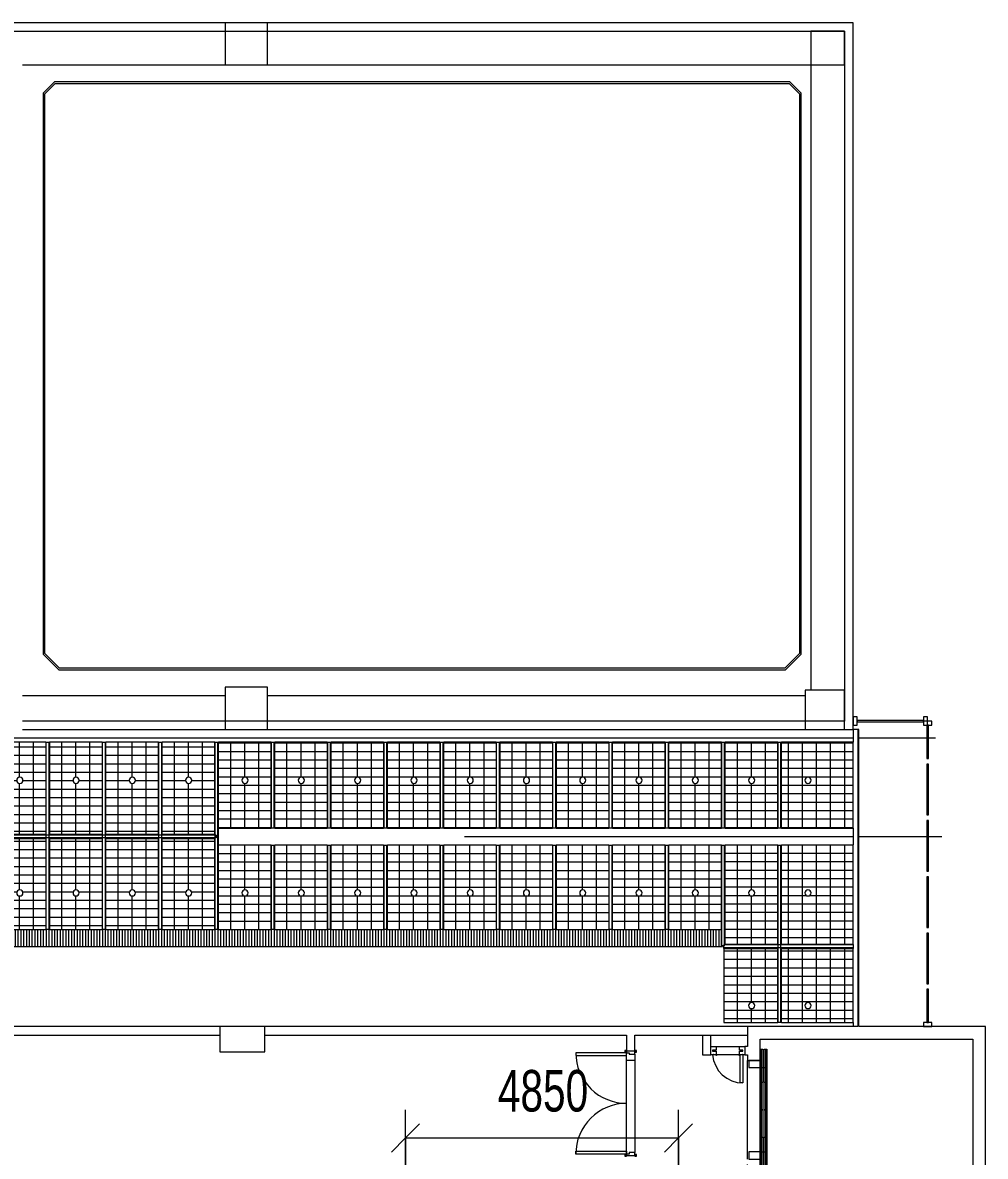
# Model space of a CAD drawing. Header units: millimetres. Extents: x 35540 to 832230, y -10956 to 416550.
# Drawn here: x 220385 to 237485, y 32030 to 52157 of the extents above; entities that cross this region are included whole.
import ezdxf

# ---------------------------------------------------------------- set-up
doc = ezdxf.new("R2010")
doc.units = ezdxf.units.MM
for name, color, linetype, lineweight in [('A-ANNO-DIMS', 211, 'Continuous', 5), ('A-ANNO-DIMS-500', 211, 'Continuous', 5), ('A-CLNG', 13, 'Continuous', 5), ('A-CLNG-PATT', 13, 'Continuous', 5), ('A-DOOR', 31, 'Continuous', 5), ('A-DOOR-FRAM', 31, 'Continuous', 15), ('A-FLOR', 192, 'Continuous', 5), ('A-GLAZ-CURT', 52, 'Continuous', 5), ('A-GLAZ-CWMG', 51, 'Continuous', 5), ('A-WALL', 113, 'Continuous', 5), ('S-BEAM', 12, 'Continuous', 5), ('S-COLS', 52, 'Continuous', 5)]:
    doc.layers.add(name, color=color, linetype=linetype, lineweight=lineweight)
doc.styles.add('Arial', font='arial.ttf', dxfattribs={"width": 0.7, "height": 737.649701})
doc.dimstyles.new('Linear_-_1_5mm_Arial', dxfattribs={"dimscale": 304.8, "dimtxt": 750, "dimasz": 1.64042, "dimexe": 1.64042, "dimexo": 0.0625, "dimgap": 0.82021, "dimtad": 1, "dimdec": 0, "dimzin": 0, "dimdsep": 46, "dimtxsty": 'Arial', "dimblk1": 'OBLIQUE', "dimblk2": 'OBLIQUE', "dimsah": 1, "dimcen": 0.09, "dimadec": 0, "dimazin": 0, "dimtfac": 1, "dimtdec": 4, "dimtix": 1, "dimtmove": 0, "dimatfit": 3, "dimfxl": 1.64042, "dimfxlon": 1, "dimtvp": 1, "dimtolj": 1, "dimtzin": 0, "dimarcsym": 2})

# ---------------------------------------------------------------- blocks, each defined once
blk = doc.blocks.new('DLN-Lift Door - Lift Door - 1750 x 2800 _SO_ WH_-15175525-2_F U_F_A_')
at = {"layer": 'A-DOOR'}
for p, q in [((-1075, 114.5), (-975, 114.5)), ((-1075, 114.5), (-1075, 112.5)), ((-975, 112.5), (-975, 114.5)), ((-1075, -162.5), (-1075, -112.5)), ((-1075, -112.5), (0, -112.5)), ((-1075, -137.5), (1075, -137.5)), ((0, -162.5), (-1075, -162.5)), ((-1075, -232.5), (-1075, -182.5)), ((-1075, -182.5), (-487.5, -182.5)), ((-750, -112.5), (-750, -152.5)), ((-750, -152.5), (-740, -152.5)), ((-750, -182.5), (-750, -222.5)), ((-740, -152.5), (-740, -162.5)), ((-497.5, -152.5), (-497.5, -162.5)), ((-497.5, -152.5), (-487.5, -152.5)), ((-487.5, -112.5), (-487.5, -152.5)), ((-487.5, -182.5), (-487.5, -222.5)), ((0, -162.5), (0, -112.5)), ((0, -112.5), (1075, -112.5)), ((0, -112.5), (0, -162.5)), ((1075, -162.5), (0, -162.5)), ((0, -232.5), (0, -182.5)), ((0, -182.5), (0, -232.5)), ((487.5, -112.5), (487.5, -152.5)), ((497.5, -152.5), (487.5, -152.5)), ((487.5, -182.5), (487.5, -222.5)), ((487.5, -182.5), (1075, -182.5)), ((497.5, -152.5), (497.5, -162.5)), ((740, -152.5), (740, -162.5)), ((750, -152.5), (740, -152.5)), ((750, -112.5), (750, -152.5)), ((750, -182.5), (750, -222.5)), ((1075, -112.5), (1075, -162.5)), ((1075, -182.5), (1075, -232.5)), ((1075, -207.5), (-1075, -207.5)), ((0, -232.5), (-1075, -232.5)), ((-750, -222.5), (-740, -222.5)), ((-740, -222.5), (-740, -232.5)), ((-497.5, -222.5), (-497.5, -232.5)), ((-497.5, -222.5), (-487.5, -222.5)), ((-487.5, -202.5), (487.5, -202.5)), ((1075, -232.5), (0, -232.5)), ((497.5, -222.5), (487.5, -222.5)), ((497.5, -222.5), (497.5, -232.5)), ((740, -222.5), (740, -232.5)), ((750, -222.5), (740, -222.5))]:
    blk.add_line(p, q, dxfattribs=at)
at = {"layer": 'A-DOOR', "lineweight": 15}
for p, q in [((-750, 87.5), (-875, 87.5)), ((-875, 87.5), (-875, -112.5)), ((-750, -112.5), (-750, 87.5)), ((875, 87.5), (750, 87.5)), ((750, 87.5), (750, -112.5)), ((875, -112.5), (875, 87.5)), ((-875, -112.5), (-750, -112.5)), ((750, -112.5), (875, -112.5))]:
    blk.add_line(p, q, dxfattribs=at)
blk = doc.blocks.new('DLN-Double Door__X08_ - _M34_ 1800 x 2000 _WH_-14591847-2_F U_F_A_')
at = {"layer": 'A-DOOR'}
for p, q in [((-850, -75), (-900, -75)), ((-900, -75), (-900, -975)), ((-850, -975), (-850, -75)), ((850, -75), (900, -75)), ((850, -975), (850, -75)), ((900, -75), (900, -975)), ((-900, -975), (-850, -975)), ((900, -975), (850, -975))]:
    blk.add_line(p, q, dxfattribs=at)
for centre, start, end in [((-900, -75), 270, 0.5), ((900, -75), 179.5, 270)]:
    blk.add_arc(centre, 900, start, end, dxfattribs=at)
at = {"layer": 'A-DOOR-FRAM'}
for p, q in [((-910, 105), (-940, 105)), ((-940, 105), (-940, 75)), ((-940, 75), (-910, 75)), ((-875, 75), (-925, 75)), ((-925, 75), (-925, -75)), ((-910, 75), (-910, 105)), ((-875, -25), (-875, 75)), ((875, 75), (875, -25)), ((925, 75), (875, 75)), ((940, 105), (910, 105)), ((910, 105), (910, 75)), ((910, 75), (940, 75)), ((925, -75), (925, 75)), ((940, 75), (940, 105)), ((-910, -75), (-940, -75)), ((-940, -75), (-940, -105)), ((-940, -105), (-910, -105)), ((-925, -75), (-900, -75)), ((-910, -105), (-910, -75)), ((-900, -75), (-900, -25)), ((-900, -25), (-875, -25)), ((875, -25), (900, -25)), ((900, -25), (900, -75)), ((900, -75), (925, -75)), ((940, -75), (910, -75)), ((910, -75), (910, -105)), ((910, -105), (940, -105)), ((940, -105), (940, -75))]:
    blk.add_line(p, q, dxfattribs=at)
blk = doc.blocks.new('System Panel - _DLN__12_12mm laminated clear glass-12670550-2_F U_F_A_')
at = {"layer": 'A-GLAZ-CURT'}
for p, q in [((294, 13), (-294, 13)), ((-294, 13), (-294, -13)), ((294, -13), (294, 13)), ((-294, -13), (294, -13))]:
    blk.add_line(p, q, dxfattribs=at)
blk = doc.blocks.new('System Panel - _DLN__12_12mm laminated clear glass-10030460-2_F U_F_A_')
at = {"layer": 'A-GLAZ-CURT'}
for p, q in [((450, 12.5), (-450, 12.5)), ((-450, 12.5), (-450, -12.5)), ((450, -12.5), (450, 12.5)), ((-450, -12.5), (450, -12.5))]:
    blk.add_line(p, q, dxfattribs=at)
blk = doc.blocks.new('Rectangular Mullion - DLN_75 x 150mm _WD_-STUR_ OPENING-6630254-2_F U_F_A_')
at = {"layer": 'A-GLAZ-CWMG'}
for p, q in [((-75, 75), (0, 75)), ((-75, -75), (-75, 75)), ((0, 75), (0, -75)), ((0, -75), (-75, -75))]:
    blk.add_line(p, q, dxfattribs=at)
blk = doc.blocks.new('Rectangular Mullion - DLN_75 x 150mm _WD_-STUR_ OPENING-6630188-2_F U_F_A_')
at = {"layer": 'A-GLAZ-CWMG'}
for p, q in [((0, 75), (-75, 75)), ((-75, 75), (-75, -75)), ((0, -75), (0, 75)), ((-75, -75), (0, -75))]:
    blk.add_line(p, q, dxfattribs=at)
blk = doc.blocks.new('System Panel - _DLN__12_12mm laminated clear glass-6804566-2_F U_F_A_')
at = {"layer": 'A-GLAZ-CURT'}
for p, q in [((587.5, 12.5), (-587.5, 12.5)), ((-587.5, 12.5), (-587.5, -12.5)), ((587.5, -12.5), (587.5, 12.5)), ((-587.5, -12.5), (587.5, -12.5))]:
    blk.add_line(p, q, dxfattribs=at)
blk = doc.blocks.new('Rectangular Mullion - DLN_75 x 150mm _WD_-STUR_ OPENING-13311434-2_F U_F_A_')
at = {"layer": 'A-GLAZ-CWMG'}
for p, q in [((-75, 75), (0, 75)), ((-75, -75), (-75, 75)), ((0, 75), (0, -75)), ((0, -75), (-75, -75))]:
    blk.add_line(p, q, dxfattribs=at)
blk = doc.blocks.new('Rectangular Mullion - DLN_75 x 150mm _WD_-STUR_ OPENING-6631008-2_F U_F_A_')
at = {"layer": 'A-GLAZ-CWMG'}
for p, q in [((0, 75), (-75, 75)), ((-75, 75), (-75, -75)), ((0, -75), (0, 75)), ((-75, -75), (0, -75))]:
    blk.add_line(p, q, dxfattribs=at)
blk = doc.blocks.new('DLN-Access Panel__AP05__ - _AP05_ 800 x 2000 _WH_-15160372-2_F U_F_A_')
at = {"layer": 'A-DOOR'}
for p, q in [((-270, 575), (-220, 575)), ((-270, 75), (-270, 575)), ((-220, 575), (-220, 75)), ((-300, 75), (-260, 75)), ((-300, -75), (-300, 75)), ((-270, 10), (-270, -10)), ((-206, 10), (-270, 10)), ((-260, 75), (-260, 70)), ((-260, 70), (-254, 70)), ((-254, 75), (-212, 75)), ((-254, 70), (-254, 75)), ((-212, 75), (-212, 70)), ((-212, 70), (-206, 70)), ((-206, 70), (-206, 10)), ((206, 70), (212, 70)), ((206, 10), (206, 70)), ((270, 10), (206, 10)), ((212, 75), (254, 75)), ((212, 70), (212, 75)), ((254, 75), (254, 70)), ((254, 70), (260, 70)), ((260, 75), (300, 75)), ((260, 70), (260, 75)), ((270, -10), (270, 10)), ((300, 75), (300, -75)), ((-206, -75), (-300, -75)), ((-270, -10), (-206, -10)), ((-206, -10), (-206, -75)), ((206, -10), (270, -10)), ((206, -75), (206, -10)), ((300, -75), (206, -75))]:
    blk.add_line(p, q, dxfattribs=at)
at = {"layer": 'A-DOOR', "lineweight": 15}
for p, q in [((-206, 85), (-200, 85)), ((-206, 70), (-206, 85)), ((-200, 70), (-206, 70)), ((-200, 85), (-200, 70)), ((200, 85), (206, 85)), ((200, 70), (200, 85)), ((206, 70), (200, 70)), ((206, 85), (206, 70))]:
    blk.add_line(p, q, dxfattribs=at)
at = {"layer": 'A-DOOR'}
blk.add_arc((-270, 35), 540, 4.3614, 90, dxfattribs=at)
blk = doc.blocks.new('System Panel - C4 Expanded Metal Mesh-14356304-2_F U_F_A_')
at = {"layer": 'A-GLAZ-CURT'}
h = blk.add_hatch(dxfattribs=at)
h.set_pattern_fill('FP_64', color=256, style=0, pattern_type=2)
h.set_pattern_definition([(0, (233329.85, 35077.49), (0, 150), []), (90, (233329.85, 35077.49), (-250, 2e-14), [])])
h.paths.add_polyline_path([(84144, 34407), (85099, 34407), (85099, 35723), (84144, 35723), (84144, 34705)], flags=0)
h.paths.add_polyline_path([(84639, 34652), (84612, 34660), (84592, 34680), (84584, 34707), (84592, 34735), (84612, 34755), (84639, 34762), (84667, 34755), (84687, 34735), (84694, 34705), (84687, 34680), (84667, 34660), (84654, 34654)], flags=0)
for p, q in [((84144, 35724), (84144, 34407)), ((84144, 34407), (85101, 34407))]:
    blk.add_line(p, q, dxfattribs=at)
for start, end in [(360, 180), (180, 360)]:
    blk.add_arc((84639, 34707), 55, start, end, dxfattribs=at)
blk = doc.blocks.new('System Panel - C4 Expanded Metal Mesh-14356305-2_F U_F_A_')
at = {"layer": 'A-GLAZ-CURT'}
h = blk.add_hatch(dxfattribs=at)
h.set_pattern_fill('FP_65', color=256, style=0, pattern_type=2)
h.set_pattern_definition([(0, (234487.49, 35077.49), (0, 150), []), (90, (234487.49, 35077.49), (-250, 2e-14), [])])
h.paths.add_polyline_path([(85592, 34407), (86439, 34407), (86439, 35723), (85169, 35723), (85169, 34407)], flags=0)
h.paths.add_polyline_path([(85639, 34652), (85612, 34660), (85592, 34680), (85584, 34707), (85592, 34735), (85612, 34755), (85639, 34762), (85667, 34755), (85687, 34735), (85694, 34705), (85687, 34680), (85667, 34660), (85654, 34654)], flags=0)
for p, q in [((86439, 34407), (86439, 35724)), ((85168, 34407), (86439, 34407))]:
    blk.add_line(p, q, dxfattribs=at)
for start, end in [(360, 180), (180, 0)]:
    blk.add_arc((85639, 34707), 55, start, end, dxfattribs=at)
blk = doc.blocks.new('System Panel - C4 Expanded Metal Mesh-14905066-2_F U_F_A_')
at = {"layer": 'A-GLAZ-CURT'}
h = blk.add_hatch(dxfattribs=at)
h.set_pattern_fill('FP_69', color=256, style=0, pattern_type=2)
h.set_pattern_definition([(0, (217329.85, 38549.99), (0, 150), []), (90, (217329.85, 38549.99), (-250, 2e-14), [])])
h.paths.add_polyline_path([(68169, 37742), (69099, 37742), (69099, 39382), (68169, 39382), (68169, 37765)], flags=0)
h.paths.add_polyline_path([(68639, 38652), (68612, 38660), (68592, 38680), (68584, 38707), (68592, 38735), (68612, 38755), (68639, 38762), (68667, 38755), (68687, 38735), (68694, 38707), (68687, 38680), (68667, 38660), (68654, 38654)], flags=0)
blk.add_line((69101, 39382), (68168, 39382), dxfattribs=at)
for start, end in [(360, 180), (180, 360)]:
    blk.add_arc((68639, 38707), 55, start, end, dxfattribs=at)
blk = doc.blocks.new('System Panel - C4 Expanded Metal Mesh-14905069-2_F U_F_A_')
at = {"layer": 'A-GLAZ-CURT'}
h = blk.add_hatch(dxfattribs=at)
h.set_pattern_fill('FP_70', color=256, style=0, pattern_type=2)
h.set_pattern_definition([(0, (224329.85, 38619.99), (0, 150), []), (90, (224329.85, 38619.99), (-250, 2e-14), [])])
h.paths.add_polyline_path([(75169, 37857), (76099, 37857), (76099, 39382), (75169, 39382), (75169, 37898)], flags=0)
h.paths.add_polyline_path([(75639, 38652), (75612, 38660), (75592, 38680), (75584, 38707), (75592, 38735), (75612, 38755), (75639, 38762), (75667, 38755), (75687, 38735), (75694, 38707), (75687, 38680), (75667, 38660), (75654, 38654)], flags=0)
for p, q in [((76101, 39382), (75168, 39382)), ((75168, 37857), (76101, 37857))]:
    blk.add_line(p, q, dxfattribs=at)
for start, end in [(360, 180), (180, 360)]:
    blk.add_arc((75639, 38707), 55, start, end, dxfattribs=at)
blk = doc.blocks.new('System Panel - C4 Expanded Metal Mesh-14905070-2_F U_F_A_')
at = {"layer": 'A-GLAZ-CURT'}
h = blk.add_hatch(dxfattribs=at)
h.set_pattern_fill('FP_71', color=256, style=0, pattern_type=2)
h.set_pattern_definition([(0, (234487.49, 38619.99), (0, 150), []), (90, (234487.49, 38619.99), (-250, 2e-14), [])])
h.paths.add_polyline_path([(86439, 37857), (86439, 39382), (85169, 39382), (85169, 37857), (85776, 37857)], flags=0)
h.paths.add_polyline_path([(85639, 38652), (85612, 38660), (85592, 38680), (85584, 38707), (85592, 38735), (85612, 38755), (85639, 38762), (85667, 38755), (85687, 38735), (85694, 38707), (85687, 38680), (85667, 38660), (85654, 38654)], flags=0)
for p, q in [((86439, 39382), (85168, 39382)), ((86439, 37857), (86439, 39382)), ((85168, 37857), (86439, 37857))]:
    blk.add_line(p, q, dxfattribs=at)
for start, end in [(0, 180), (180, 360)]:
    blk.add_arc((85639, 38707), 55, start, end, dxfattribs=at)
blk = doc.blocks.new('System Panel - C4 Expanded Metal Mesh-16966596-2_F U_F_A_')
at = {"layer": 'A-GLAZ-CURT'}
h = blk.add_hatch(dxfattribs=at)
h.set_pattern_fill('FP_72', color=256, style=0, pattern_type=2)
h.set_pattern_definition([(0, (233329.85, 36662.49), (0, 150), []), (90, (233329.85, 36662.49), (-250, 2e-14), [])])
h.paths.add_polyline_path([(84169, 35792), (85099, 35792), (85099, 37557), (84169, 37557), (84169, 35884)], flags=0)
h.paths.add_polyline_path([(84639, 36652), (84612, 36660), (84592, 36680), (84584, 36707), (84592, 36735), (84612, 36755), (84639, 36762), (84667, 36755), (84687, 36735), (84694, 36707), (84687, 36680), (84667, 36660), (84654, 36654)], flags=0)
blk.add_line((85101, 37557), (84168, 37557), dxfattribs=at)
for start, end in [(0, 180), (180, 0)]:
    blk.add_arc((84639, 36707), 55, start, end, dxfattribs=at)
blk = doc.blocks.new('System Panel - C4 Expanded Metal Mesh-16966597-2_F U_F_A_')
at = {"layer": 'A-GLAZ-CURT'}
h = blk.add_hatch(dxfattribs=at)
h.set_pattern_fill('FP_73', color=256, style=0, pattern_type=2)
h.set_pattern_definition([(0, (234487.49, 36662.49), (0, 150), []), (90, (234487.49, 36662.49), (-250, 2e-14), [])])
h.paths.add_polyline_path([(85471, 35792), (86439, 35792), (86439, 37557), (85169, 37557), (85169, 35792), (85255, 35792)], flags=0)
h.paths.add_polyline_path([(85639, 36652), (85612, 36660), (85592, 36680), (85584, 36707), (85592, 36735), (85612, 36755), (85639, 36762), (85667, 36755), (85687, 36735), (85694, 36707), (85687, 36680), (85667, 36660), (85654, 36654)], flags=0)
for p, q in [((86439, 37557), (85168, 37557)), ((86439, 36057), (86439, 37557)), ((86439, 35791), (86439, 36057))]:
    blk.add_line(p, q, dxfattribs=at)
for start, end in [(0, 180), (180, 360)]:
    blk.add_arc((85639, 36707), 55, start, end, dxfattribs=at)
blk = doc.blocks.new('Ceilings 7 - Ceilings 7-14168870-2_F U_F_A_')
at = {"layer": 'A-CLNG'}
for p, q in [((65099, 39382), (65099, 37732)), ((65099, 39382), (65101, 39382)), ((65101, 39382), (65109, 39382)), ((65109, 39382), (65159, 39382)), ((65109, 36057), (65109, 39382)), ((65159, 39382), (65168, 39382)), ((65159, 36057), (65159, 39382)), ((65168, 39382), (65169, 39382)), ((65169, 37732), (65169, 39382)), ((66099, 39382), (66099, 37732)), ((66099, 39382), (66101, 39382)), ((66101, 39382), (66109, 39382)), ((66109, 39382), (66159, 39382)), ((66109, 36057), (66109, 39382)), ((66159, 39382), (66168, 39382)), ((66159, 36057), (66159, 39382)), ((66168, 39382), (66169, 39382)), ((66169, 37732), (66169, 39382)), ((67099, 39382), (67099, 37732)), ((67099, 39382), (67101, 39382)), ((67101, 39382), (67109, 39382)), ((67109, 39382), (67159, 39382)), ((67109, 36057), (67109, 39382)), ((67159, 39382), (67168, 39382)), ((67159, 36057), (67159, 39382)), ((67168, 39382), (67169, 39382)), ((67169, 37732), (67169, 39382)), ((68099, 39382), (68099, 37732)), ((68099, 39382), (68101, 39382)), ((68101, 39382), (68109, 39382)), ((68109, 39382), (68159, 39382)), ((68109, 36057), (68109, 39382)), ((68159, 39382), (68168, 39382)), ((68159, 36057), (68159, 39382)), ((68168, 39382), (68169, 39382)), ((68169, 37732), (68169, 39382)), ((69099, 39382), (69099, 37732)), ((69099, 39382), (69101, 39382)), ((69101, 39382), (69109, 39382)), ((69109, 39382), (69159, 39382)), ((69109, 36057), (69109, 39382)), ((69159, 39382), (69168, 39382)), ((69159, 36057), (69159, 39382)), ((69168, 39382), (69169, 39382)), ((69169, 37732), (69169, 39382)), ((70099, 39382), (70099, 37732)), ((70099, 39382), (70101, 39382)), ((70101, 39382), (70109, 39382)), ((70109, 39382), (70159, 39382)), ((70109, 36057), (70109, 39382)), ((70159, 39382), (70168, 39382)), ((70159, 36057), (70159, 39382)), ((70168, 39382), (70169, 39382)), ((70169, 37732), (70169, 39382)), ((71099, 39382), (71099, 37732)), ((71099, 39382), (71101, 39382)), ((71101, 39382), (71109, 39382)), ((71109, 39382), (71159, 39382)), ((71109, 36057), (71109, 39382)), ((71159, 39382), (71168, 39382)), ((71159, 36057), (71159, 39382)), ((71168, 39382), (71169, 39382)), ((71169, 37732), (71169, 39382)), ((72099, 39382), (72099, 37732)), ((72099, 39382), (72101, 39382)), ((72101, 39382), (72109, 39382)), ((72109, 39382), (72159, 39382)), ((72109, 36057), (72109, 39382)), ((72159, 39382), (72168, 39382)), ((72159, 36057), (72159, 39382)), ((72168, 39382), (72169, 39382)), ((72169, 37732), (72169, 39382)), ((73099, 39382), (73099, 37732)), ((73099, 39382), (73101, 39382)), ((73101, 39382), (73109, 39382)), ((73109, 39382), (73159, 39382)), ((73109, 36057), (73109, 39382)), ((73159, 39382), (73168, 39382)), ((73159, 36057), (73159, 39382)), ((73168, 39382), (73169, 39382)), ((73169, 37732), (73169, 39382)), ((74099, 39382), (74099, 37732)), ((74099, 39382), (74101, 39382)), ((74101, 39382), (74109, 39382)), ((74109, 39382), (74159, 39382)), ((74109, 36057), (74109, 39382)), ((74159, 39382), (74168, 39382)), ((74159, 36057), (74159, 39382)), ((74168, 39382), (74169, 39382)), ((74169, 37732), (74169, 39382)), ((75099, 39382), (75099, 37732)), ((75099, 39382), (75101, 39382)), ((75101, 39382), (75109, 39382)), ((75109, 39382), (75159, 39382)), ((75109, 36057), (75109, 39382)), ((75159, 39382), (75168, 39382)), ((75159, 36057), (75159, 39382)), ((75168, 39382), (75169, 39382)), ((75169, 36057), (75169, 39382)), ((76099, 39382), (76099, 37857)), ((76099, 39382), (76099, 39382)), ((76099, 39382), (76101, 39382)), ((76101, 39382), (76109, 39382)), ((76109, 39382), (76159, 39382)), ((76109, 37857), (76109, 39382)), ((76159, 39382), (76168, 39382)), ((76159, 37857), (76159, 39382)), ((76168, 39382), (76169, 39382)), ((76169, 37857), (76169, 39382)), ((76169, 39382), (76169, 39382)), ((77099, 39382), (77099, 37857)), ((77099, 39382), (77099, 39382)), ((77099, 39382), (77101, 39382)), ((77101, 39382), (77109, 39382)), ((77109, 39382), (77159, 39382)), ((77109, 37857), (77109, 39382)), ((77159, 39382), (77168, 39382)), ((77159, 37857), (77159, 39382)), ((77168, 39382), (77169, 39382)), ((77169, 37857), (77169, 39382)), ((77169, 39382), (77169, 39382)), ((78099, 39382), (78099, 37857)), ((78099, 39382), (78099, 39382)), ((78099, 39382), (78101, 39382)), ((78101, 39382), (78109, 39382)), ((78109, 39382), (78159, 39382)), ((78109, 37857), (78109, 39382)), ((78159, 39382), (78168, 39382)), ((78159, 37857), (78159, 39382)), ((78168, 39382), (78169, 39382)), ((78169, 37857), (78169, 39382)), ((78169, 39382), (78169, 39382)), ((79099, 39382), (79099, 37857)), ((79099, 39382), (79099, 39382)), ((79099, 39382), (79101, 39382)), ((79101, 39382), (79109, 39382)), ((79109, 39382), (79159, 39382)), ((79109, 37857), (79109, 39382)), ((79159, 39382), (79168, 39382)), ((79159, 37857), (79159, 39382)), ((79168, 39382), (79169, 39382)), ((79169, 37857), (79169, 39382)), ((79169, 39382), (79169, 39382)), ((80099, 39382), (80099, 37857)), ((80099, 39382), (80099, 39382)), ((80099, 39382), (80101, 39382)), ((80101, 39382), (80109, 39382)), ((80109, 39382), (80159, 39382)), ((80109, 37857), (80109, 39382)), ((80159, 39382), (80168, 39382)), ((80159, 37857), (80159, 39382)), ((80168, 39382), (80169, 39382)), ((80169, 37857), (80169, 39382)), ((80169, 39382), (80169, 39382)), ((81099, 39382), (81099, 37857)), ((81099, 39382), (81099, 39382)), ((81099, 39382), (81101, 39382)), ((81101, 39382), (81109, 39382)), ((81109, 39382), (81159, 39382)), ((81109, 37857), (81109, 39382)), ((81159, 39382), (81168, 39382)), ((81159, 37857), (81159, 39382)), ((81168, 39382), (81169, 39382)), ((81169, 37857), (81169, 39382)), ((81169, 39382), (81169, 39382)), ((82099, 39382), (82099, 37857)), ((82099, 39382), (82099, 39382)), ((82099, 39382), (82101, 39382)), ((82101, 39382), (82109, 39382)), ((82109, 39382), (82159, 39382)), ((82109, 37857), (82109, 39382)), ((82159, 39382), (82168, 39382)), ((82159, 37857), (82159, 39382)), ((82168, 39382), (82169, 39382)), ((82169, 37857), (82169, 39382)), ((82169, 39382), (82169, 39382)), ((83099, 39382), (83099, 37857)), ((83099, 39382), (83099, 39382)), ((83099, 39382), (83101, 39382)), ((83101, 39382), (83109, 39382)), ((83109, 39382), (83159, 39382)), ((83109, 37857), (83109, 39382)), ((83159, 39382), (83168, 39382)), ((83159, 37857), (83159, 39382)), ((83168, 39382), (83169, 39382)), ((83169, 37857), (83169, 39382)), ((83169, 39382), (83169, 39382)), ((84099, 39382), (84099, 37857)), ((84099, 39382), (84099, 39382)), ((84099, 39382), (84101, 39382)), ((84101, 39382), (84109, 39382)), ((84109, 39382), (84159, 39382)), ((84109, 37857), (84109, 39382)), ((84159, 39382), (84168, 39382)), ((84159, 37857), (84159, 39382)), ((84168, 39382), (84169, 39382)), ((84169, 37857), (84169, 39382)), ((84169, 39382), (84169, 39382)), ((85099, 39382), (85099, 37857)), ((85099, 39382), (85099, 39382)), ((85099, 39382), (85101, 39382)), ((85101, 39382), (85109, 39382)), ((85109, 39382), (85159, 39382)), ((85109, 37857), (85109, 39382)), ((85159, 39382), (85168, 39382)), ((85159, 37857), (85159, 39382)), ((85168, 39382), (85169, 39382)), ((85169, 37857), (85169, 39382)), ((85169, 39382), (85169, 39382)), ((76101, 37857), (76099, 37857)), ((76099, 37857), (76099, 37857)), ((76109, 37857), (76101, 37857)), ((76159, 37857), (76109, 37857)), ((76168, 37857), (76159, 37857)), ((76169, 37857), (76168, 37857)), ((76169, 37857), (76169, 37857)), ((77101, 37857), (77099, 37857)), ((77099, 37857), (77099, 37857)), ((77109, 37857), (77101, 37857)), ((77159, 37857), (77109, 37857)), ((77168, 37857), (77159, 37857)), ((77169, 37857), (77168, 37857)), ((77169, 37857), (77169, 37857)), ((78101, 37857), (78099, 37857)), ((78099, 37857), (78099, 37857)), ((78109, 37857), (78101, 37857)), ((78159, 37857), (78109, 37857)), ((78168, 37857), (78159, 37857)), ((78169, 37857), (78168, 37857)), ((78169, 37857), (78169, 37857)), ((79101, 37857), (79099, 37857)), ((79099, 37857), (79099, 37857)), ((79109, 37857), (79101, 37857)), ((79159, 37857), (79109, 37857)), ((79168, 37857), (79159, 37857)), ((79169, 37857), (79168, 37857)), ((79169, 37857), (79169, 37857)), ((80101, 37857), (80099, 37857)), ((80099, 37857), (80099, 37857)), ((80109, 37857), (80101, 37857)), ((80159, 37857), (80109, 37857)), ((80168, 37857), (80159, 37857)), ((80169, 37857), (80168, 37857)), ((80169, 37857), (80169, 37857)), ((81101, 37857), (81099, 37857)), ((81099, 37857), (81099, 37857)), ((81109, 37857), (81101, 37857)), ((81159, 37857), (81109, 37857)), ((81168, 37857), (81159, 37857)), ((81169, 37857), (81168, 37857)), ((81169, 37857), (81169, 37857)), ((82101, 37857), (82099, 37857)), ((82099, 37857), (82099, 37857)), ((82109, 37857), (82101, 37857)), ((82159, 37857), (82109, 37857)), ((82168, 37857), (82159, 37857)), ((82169, 37857), (82168, 37857)), ((82169, 37857), (82169, 37857)), ((83101, 37857), (83099, 37857)), ((83099, 37857), (83099, 37857)), ((83109, 37857), (83101, 37857)), ((83159, 37857), (83109, 37857)), ((83168, 37857), (83159, 37857)), ((83169, 37857), (83168, 37857)), ((83169, 37857), (83169, 37857)), ((84101, 37857), (84099, 37857)), ((84099, 37857), (84099, 37857)), ((84109, 37857), (84101, 37857)), ((84159, 37857), (84109, 37857)), ((84168, 37857), (84159, 37857)), ((84169, 37857), (84168, 37857)), ((84169, 37857), (84169, 37857)), ((85101, 37857), (85099, 37857)), ((85099, 37857), (85099, 37857)), ((85109, 37857), (85101, 37857)), ((85159, 37857), (85109, 37857)), ((85168, 37857), (85159, 37857)), ((85169, 37857), (85168, 37857)), ((85169, 37857), (85169, 37857)), ((65109, 37742), (63964, 37742)), ((63964, 37741), (63964, 37742)), ((63964, 37732), (63964, 37741)), ((63964, 37682), (63964, 37732)), ((75124, 37732), (63964, 37732)), ((63964, 37674), (63964, 37682)), ((75124, 37682), (63964, 37682)), ((63964, 37672), (63964, 37674)), ((63964, 37672), (65109, 37672)), ((65099, 37682), (65099, 36057)), ((66109, 37742), (65159, 37742)), ((65159, 37672), (66109, 37672)), ((65169, 36057), (65169, 37682)), ((66099, 37682), (66099, 36057)), ((67109, 37742), (66159, 37742)), ((66159, 37672), (67109, 37672)), ((66169, 36057), (66169, 37682)), ((67099, 37682), (67099, 36057)), ((68109, 37742), (67159, 37742)), ((67159, 37672), (68109, 37672)), ((67169, 36057), (67169, 37682)), ((68099, 37682), (68099, 36057)), ((69109, 37742), (68159, 37742)), ((68159, 37672), (69109, 37672)), ((68169, 36057), (68169, 37682)), ((69099, 37682), (69099, 36057)), ((70109, 37742), (69159, 37742)), ((69159, 37672), (70109, 37672)), ((69169, 36057), (69169, 37682)), ((70099, 37682), (70099, 36057)), ((71109, 37742), (70159, 37742)), ((70159, 37672), (71109, 37672)), ((70169, 36057), (70169, 37682)), ((71099, 37682), (71099, 36057)), ((72109, 37742), (71159, 37742)), ((71159, 37672), (72109, 37672)), ((71169, 36057), (71169, 37682)), ((72099, 37682), (72099, 36057)), ((73109, 37742), (72159, 37742)), ((72159, 37672), (73109, 37672)), ((72169, 36057), (72169, 37682)), ((73099, 37682), (73099, 36057)), ((74109, 37742), (73159, 37742)), ((73159, 37672), (74109, 37672)), ((73169, 36057), (73169, 37682)), ((74099, 37682), (74099, 36057)), ((75109, 37742), (74159, 37742)), ((74159, 37672), (75109, 37672)), ((74169, 36057), (74169, 37682)), ((75099, 37682), (75099, 36057)), ((75124, 37732), (75124, 37682)), ((76099, 37557), (76099, 36057)), ((76099, 37557), (76099, 37557)), ((76099, 37557), (76101, 37557)), ((76101, 37557), (76109, 37557)), ((76109, 37557), (76159, 37557)), ((76109, 36057), (76109, 37557)), ((76159, 37557), (76168, 37557)), ((76159, 36057), (76159, 37557)), ((76168, 37557), (76169, 37557)), ((76169, 36057), (76169, 37557)), ((76169, 37557), (76169, 37557)), ((77099, 37557), (77099, 36057)), ((77099, 37557), (77099, 37557)), ((77099, 37557), (77101, 37557)), ((77101, 37557), (77109, 37557)), ((77109, 37557), (77159, 37557)), ((77109, 36057), (77109, 37557)), ((77159, 37557), (77168, 37557)), ((77159, 36057), (77159, 37557)), ((77168, 37557), (77169, 37557)), ((77169, 36057), (77169, 37557)), ((77169, 37557), (77169, 37557)), ((78099, 37557), (78099, 36057)), ((78099, 37557), (78099, 37557)), ((78099, 37557), (78101, 37557)), ((78101, 37557), (78109, 37557)), ((78109, 37557), (78159, 37557)), ((78109, 36057), (78109, 37557)), ((78159, 37557), (78168, 37557)), ((78159, 36057), (78159, 37557)), ((78168, 37557), (78169, 37557)), ((78169, 36057), (78169, 37557)), ((78169, 37557), (78169, 37557)), ((79099, 37557), (79099, 36057)), ((79099, 37557), (79099, 37557)), ((79099, 37557), (79101, 37557)), ((79101, 37557), (79109, 37557)), ((79109, 37557), (79159, 37557)), ((79109, 36057), (79109, 37557)), ((79159, 37557), (79168, 37557)), ((79159, 36057), (79159, 37557)), ((79168, 37557), (79169, 37557)), ((79169, 36057), (79169, 37557)), ((79169, 37557), (79169, 37557)), ((80099, 37557), (80099, 36057)), ((80099, 37557), (80099, 37557)), ((80099, 37557), (80101, 37557)), ((80101, 37557), (80109, 37557)), ((80109, 37557), (80159, 37557)), ((80109, 36057), (80109, 37557)), ((80159, 37557), (80168, 37557)), ((80159, 36057), (80159, 37557)), ((80168, 37557), (80169, 37557)), ((80169, 36057), (80169, 37557)), ((80169, 37557), (80169, 37557)), ((81099, 37557), (81099, 36057)), ((81099, 37557), (81099, 37557)), ((81099, 37557), (81101, 37557)), ((81101, 37557), (81109, 37557)), ((81109, 37557), (81159, 37557)), ((81109, 36057), (81109, 37557)), ((81159, 37557), (81168, 37557)), ((81159, 36057), (81159, 37557)), ((81168, 37557), (81169, 37557)), ((81169, 36057), (81169, 37557)), ((81169, 37557), (81169, 37557)), ((82099, 37557), (82099, 36057)), ((82099, 37557), (82099, 37557)), ((82099, 37557), (82101, 37557)), ((82101, 37557), (82109, 37557)), ((82109, 37557), (82159, 37557)), ((82109, 36057), (82109, 37557)), ((82159, 37557), (82168, 37557)), ((82159, 36057), (82159, 37557)), ((82168, 37557), (82169, 37557)), ((82169, 36057), (82169, 37557)), ((82169, 37557), (82169, 37557)), ((83099, 37557), (83099, 36057)), ((83099, 37557), (83099, 37557)), ((83099, 37557), (83101, 37557)), ((83101, 37557), (83109, 37557)), ((83109, 37557), (83159, 37557)), ((83109, 36057), (83109, 37557)), ((83159, 37557), (83168, 37557)), ((83159, 36057), (83159, 37557)), ((83168, 37557), (83169, 37557)), ((83169, 36057), (83169, 37557)), ((83169, 37557), (83169, 37557)), ((84099, 37557), (84099, 35767)), ((84099, 37557), (84099, 37557)), ((84099, 37557), (84101, 37557)), ((84101, 37557), (84109, 37557)), ((84109, 37557), (84159, 37557)), ((84109, 35767), (84109, 37557)), ((84159, 37557), (84168, 37557)), ((84159, 35767), (84159, 37557)), ((84168, 37557), (84169, 37557)), ((84169, 35782), (84169, 37557)), ((84169, 37557), (84169, 37557)), ((85099, 37557), (85099, 35782)), ((85099, 37557), (85101, 37557)), ((85101, 37557), (85109, 37557)), ((85109, 37557), (85159, 37557)), ((85109, 34407), (85109, 37557)), ((85159, 37557), (85168, 37557)), ((85159, 34407), (85159, 37557)), ((85168, 37557), (85169, 37557)), ((85169, 35782), (85169, 37557)), ((65101, 36057), (65099, 36057)), ((65109, 36057), (65101, 36057)), ((65159, 36057), (65109, 36057)), ((65168, 36057), (65159, 36057)), ((65169, 36057), (65168, 36057)), ((66101, 36057), (66099, 36057)), ((66109, 36057), (66101, 36057)), ((66159, 36057), (66109, 36057)), ((66168, 36057), (66159, 36057)), ((66169, 36057), (66168, 36057)), ((67101, 36057), (67099, 36057)), ((67109, 36057), (67101, 36057)), ((67159, 36057), (67109, 36057)), ((67168, 36057), (67159, 36057)), ((67169, 36057), (67168, 36057)), ((68101, 36057), (68099, 36057)), ((68109, 36057), (68101, 36057)), ((68159, 36057), (68109, 36057)), ((68168, 36057), (68159, 36057)), ((68169, 36057), (68168, 36057)), ((69101, 36057), (69099, 36057)), ((69109, 36057), (69101, 36057)), ((69159, 36057), (69109, 36057)), ((69168, 36057), (69159, 36057)), ((69169, 36057), (69168, 36057)), ((70101, 36057), (70099, 36057)), ((70109, 36057), (70101, 36057)), ((70159, 36057), (70109, 36057)), ((70168, 36057), (70159, 36057)), ((70169, 36057), (70168, 36057)), ((71101, 36057), (71099, 36057)), ((71109, 36057), (71101, 36057)), ((71159, 36057), (71109, 36057)), ((71168, 36057), (71159, 36057)), ((71169, 36057), (71168, 36057)), ((72101, 36057), (72099, 36057)), ((72109, 36057), (72101, 36057)), ((72159, 36057), (72109, 36057)), ((72168, 36057), (72159, 36057)), ((72169, 36057), (72168, 36057)), ((73101, 36057), (73099, 36057)), ((73109, 36057), (73101, 36057)), ((73159, 36057), (73109, 36057)), ((73168, 36057), (73159, 36057)), ((73169, 36057), (73168, 36057)), ((74101, 36057), (74099, 36057)), ((74109, 36057), (74101, 36057)), ((74159, 36057), (74109, 36057)), ((74168, 36057), (74159, 36057)), ((74169, 36057), (74168, 36057)), ((75101, 36057), (75099, 36057)), ((75109, 36057), (75101, 36057)), ((75159, 36057), (75109, 36057)), ((75168, 36057), (75159, 36057)), ((75169, 36057), (75168, 36057)), ((76101, 36057), (76099, 36057)), ((76099, 36057), (76099, 36057)), ((76109, 36057), (76101, 36057)), ((76159, 36057), (76109, 36057)), ((76168, 36057), (76159, 36057)), ((76169, 36057), (76168, 36057)), ((76169, 36057), (76169, 36057)), ((77101, 36057), (77099, 36057)), ((77099, 36057), (77099, 36057)), ((77109, 36057), (77101, 36057)), ((77159, 36057), (77109, 36057)), ((77168, 36057), (77159, 36057)), ((77169, 36057), (77168, 36057)), ((77169, 36057), (77169, 36057)), ((78101, 36057), (78099, 36057)), ((78099, 36057), (78099, 36057)), ((78109, 36057), (78101, 36057)), ((78159, 36057), (78109, 36057)), ((78168, 36057), (78159, 36057)), ((78169, 36057), (78168, 36057)), ((78169, 36057), (78169, 36057)), ((79101, 36057), (79099, 36057)), ((79099, 36057), (79099, 36057)), ((79109, 36057), (79101, 36057)), ((79159, 36057), (79109, 36057)), ((79168, 36057), (79159, 36057)), ((79169, 36057), (79168, 36057)), ((79169, 36057), (79169, 36057)), ((80101, 36057), (80099, 36057)), ((80099, 36057), (80099, 36057)), ((80109, 36057), (80101, 36057)), ((80159, 36057), (80109, 36057)), ((80168, 36057), (80159, 36057)), ((80169, 36057), (80168, 36057)), ((80169, 36057), (80169, 36057)), ((81101, 36057), (81099, 36057)), ((81099, 36057), (81099, 36057)), ((81109, 36057), (81101, 36057)), ((81159, 36057), (81109, 36057)), ((81168, 36057), (81159, 36057)), ((81169, 36057), (81168, 36057)), ((81169, 36057), (81169, 36057)), ((82101, 36057), (82099, 36057)), ((82099, 36057), (82099, 36057)), ((82109, 36057), (82101, 36057)), ((82159, 36057), (82109, 36057)), ((82168, 36057), (82159, 36057)), ((82169, 36057), (82168, 36057)), ((82169, 36057), (82169, 36057)), ((83101, 36057), (83099, 36057)), ((83099, 36057), (83099, 36057)), ((83109, 36057), (83101, 36057)), ((83159, 36057), (83109, 36057)), ((83168, 36057), (83159, 36057)), ((83169, 36057), (83168, 36057)), ((83169, 36057), (83169, 36057)), ((84101, 35767), (84099, 35767)), ((84099, 35767), (84099, 35767)), ((84109, 35767), (84101, 35767)), ((84159, 35767), (84109, 35767)), ((84144, 35732), (84144, 35782)), ((86439, 35782), (84144, 35782)), ((84144, 35724), (84144, 35732)), ((86439, 35732), (84144, 35732)), ((84144, 35722), (84144, 35724)), ((84144, 35723), (84144, 35722)), ((84144, 35722), (85109, 35722)), ((85109, 35792), (84159, 35792)), ((85099, 35732), (85099, 34407)), ((86439, 35792), (85159, 35792)), ((85159, 35722), (86439, 35722)), ((85169, 34407), (85169, 35732)), ((86439, 35792), (86439, 35792)), ((86439, 35792), (86439, 35791)), ((86439, 35791), (86439, 35782)), ((86439, 35782), (86439, 35732)), ((86439, 35732), (86439, 35724)), ((86439, 35724), (86439, 35722)), ((86439, 35722), (86439, 35723)), ((85101, 34407), (85099, 34407)), ((85109, 34407), (85101, 34407)), ((85159, 34407), (85109, 34407)), ((85168, 34407), (85159, 34407)), ((85169, 34407), (85168, 34407))]:
    blk.add_line(p, q, dxfattribs=at)
blk = doc.blocks.new('System Panel - C4 Expanded Metal Mesh-16966424-2_F U_F_A_')
at = {"layer": 'A-GLAZ-CURT'}
h = blk.add_hatch(dxfattribs=at)
h.set_pattern_fill('FP_77', color=256, style=0, pattern_type=2)
h.set_pattern_definition([(0, (217329.85, 36877.49), (0, 150), []), (90, (217329.85, 36877.49), (-250, 2e-14), [])])
h.paths.add_polyline_path([(68695, 36057), (69099, 36057), (69099, 37672), (68169, 37672), (68169, 36057), (68390, 36057)], flags=0)
h.paths.add_polyline_path([(68639, 36652), (68612, 36660), (68592, 36680), (68584, 36707), (68592, 36735), (68612, 36755), (68639, 36762), (68667, 36755), (68687, 36735), (68694, 36707), (68687, 36680), (68667, 36660), (68654, 36654)], flags=0)
blk.add_line((68168, 36057), (69101, 36057), dxfattribs=at)
for start, end in [(0, 180), (180, 0)]:
    blk.add_arc((68639, 36707), 55, start, end, dxfattribs=at)
blk = doc.blocks.new('System Panel - C4 Expanded Metal Mesh-16966427-2_F U_F_A_')
at = {"layer": 'A-GLAZ-CURT'}
h = blk.add_hatch(dxfattribs=at)
h.set_pattern_fill('FP_78', color=256, style=0, pattern_type=2)
h.set_pattern_definition([(0, (224329.85, 36807.49), (0, 150), []), (90, (224329.85, 36807.49), (-250, 2e-14), [])])
h.paths.add_polyline_path([(76099, 36057), (76099, 37557), (75169, 37557), (75169, 36057), (76016, 36057)], flags=0)
h.paths.add_polyline_path([(75639, 36652), (75612, 36660), (75591, 36683), (75584, 36707), (75592, 36735), (75612, 36755), (75639, 36762), (75667, 36755), (75687, 36735), (75694, 36707), (75687, 36680), (75667, 36660), (75654, 36654)], flags=0)
for p, q in [((76101, 37557), (75168, 37557)), ((75168, 36057), (76101, 36057))]:
    blk.add_line(p, q, dxfattribs=at)
for start, end in [(0, 180), (180, 360)]:
    blk.add_arc((75639, 36707), 55, start, end, dxfattribs=at)
blk = doc.blocks.new('DIMBLOCK96-2_F U_F_A_')
at = {"layer": 'A-ANNO-DIMS-500'}
for p, q in [((227185, 31856), (227185, 32856)), ((232035, 31856), (232035, 32856)), ((227185, 32356), (227435, 32606)), ((232035, 32356), (232285, 32606)), ((227185, 32356), (226935, 32106)), ((227185, 32356), (232035, 32356)), ((227185, 32356), (227185, 31856)), ((232035, 32356), (231785, 32106)), ((232035, 32356), (232035, 31856))]:
    blk.add_line(p, q, dxfattribs=at)
at = {"layer": 'A-ANNO-DIMS-500', "color": 0, "insert": (228826, 33563), "char_height": 737.6, "width": 1883.08, "attachment_point": 1, "line_spacing_factor": 0.938532, "style": 'Arial'}
blk.add_mtext('4850', dxfattribs=at)
blk = doc.blocks.new('_Oblique')
at = {"color": 0, "linetype": 'ByBlock', "lineweight": -2}
blk.add_line((-0.5, -0.5), (0.5, 0.5), dxfattribs=at)

msp = doc.modelspace()

# ---------------------------------------------------------------- hatches: boundary and pattern name
at = {"layer": 'A-CLNG-PATT'}
h = msp.add_hatch(dxfattribs=at)
h.set_pattern_fill('FP_79', color=256, style=0, pattern_type=2)
h.set_pattern_definition([(270, (226756.34, 35207.485), (50, 3e-15), [])])
h.paths.add_polyline_path([(212585.1, 35757.5), (232814.9, 35757.5), (232809.9, 35767.5), (232794.9, 35767.5), (232794.9, 36057.5), (212585.1, 36057.5), (212585.1, 35978.9)], flags=0)

# ---------------------------------------------------------------- linework, layer by layer
at = {"layer": 'A-CLNG'}
for p, q in [((235222.1, 39607.5), (235135.1, 39607.5)), ((235135.1, 39607.5), (235135.1, 39382.5)), ((235135.1, 37857.5), (235135.1, 37557.5)), ((212585.1, 35757.5), (232814.9, 35757.5)), ((232814.9, 35757.5), (232814.9, 35767.5)), ((235135.1, 34407.5), (235135.1, 34332.5))]:
    msp.add_line(p, q, dxfattribs=at)
at = {"layer": 'A-FLOR'}
for p, q in [((220385.1, 51407.5), (223985.1, 51407.5)), ((224735.1, 51407.5), (234385.1, 51407.5)), ((234385.1, 51407.5), (234385.1, 40307.5)), ((223985.1, 40207.5), (220385.1, 40207.5)), ((234285.1, 40207.5), (224735.1, 40207.5)), ((231110.1, 32070), (231110.1, 33870)), ((231260.1, 33845), (231260.1, 32095)), ((231260.1, 33732.5), (231110.1, 33732.5)), ((233260.1, 31982.5), (233260.1, 33732.5)), ((233485.1, 32107.5), (233485.1, 33607.5)), ((233485.1, 32107.5), (233485.1, 33607.5))]:
    msp.add_line(p, q, dxfattribs=at)
at = {"layer": 'A-WALL', "lineweight": 18}
for p, q in [((235135.1, 52157.5), (211835.1, 52157.5)), ((235135.1, 39607.5), (235135.1, 52157.5)), ((211985.1, 52007.5), (234985.1, 52007.5)), ((234985.1, 52007.5), (234985.1, 39757.5)), ((220951.7, 51107.5), (220751.1, 50906.9)), ((220781.1, 50894.5), (220964.1, 51077.5)), ((234011.5, 51107.5), (220951.7, 51107.5)), ((220964.1, 51077.5), (233999.1, 51077.5)), ((233999.1, 51077.5), (234182.1, 50894.5)), ((234212.1, 50906.9), (234011.5, 51107.5)), ((220751.1, 50906.9), (220751.1, 40943.1)), ((220781.1, 40955.5), (220781.1, 50894.5)), ((234182.1, 50894.5), (234182.1, 40955.5)), ((234212.1, 40943.1), (234212.1, 50906.9)), ((220751.1, 40943.1), (221025.7, 40668.5)), ((221038.1, 40698.5), (220781.1, 40955.5)), ((234182.1, 40955.5), (233925.1, 40698.5)), ((233937.5, 40668.5), (234212.1, 40943.1)), ((221025.7, 40668.5), (233937.5, 40668.5)), ((233925.1, 40698.5), (221038.1, 40698.5)), ((234985.1, 39757.5), (220385.1, 39757.5)), ((220385.1, 39607.5), (234985.1, 39607.5)), ((234985.1, 39607.5), (235135.1, 39607.5)), ((235222.1, 39607.5), (235222.1, 34332.5)), ((235235.1, 39607.5), (235222.1, 39607.5)), ((235235.1, 34332.5), (235235.1, 39607.5)), ((223885.1, 34332.5), (212585.1, 34332.5)), ((233260.1, 34332.5), (224685.1, 34332.5)), ((212585.1, 34182.5), (223885.1, 34182.5)), ((224685.1, 34182.5), (231110.1, 34182.5)), ((231110.1, 34182.5), (231110.1, 33910)), ((231260.1, 33910), (231260.1, 34182.5)), ((231260.1, 34182.5), (233260.1, 34182.5)), ((232460.1, 34182.5), (232460.1, 33832.5)), ((232610.1, 33982.5), (232610.1, 34182.5)), ((233260.1, 34107.5), (233260.1, 33982.5)), ((233485.1, 33732.5), (233485.1, 34107.5)), ((232460.1, 33832.5), (232610.1, 33832.5)), ((233260.1, 33982.5), (233210.1, 33982.5)), ((233210.1, 33832.5), (233260.1, 33832.5)), ((233260.1, 33832.5), (233260.1, 33732.5)), ((233260.1, 33732.5), (233485.1, 33732.5))]:
    msp.add_line(p, q, dxfattribs=at)
at = {"layer": 'A-WALL', "color": 253, "lineweight": 20}
for p, q in [((224685.1, 34332.5), (223885.1, 34332.5)), ((235222.1, 34332.5), (233260.1, 34332.5)), ((237485.1, 34332.5), (235235.1, 34332.5)), ((237485.1, 31607.5), (237485.1, 34332.5)), ((223885.1, 34182.5), (223885.1, 33882.5)), ((224685.1, 33882.5), (224685.1, 34182.5)), ((233260.1, 34182.5), (233260.1, 34107.5)), ((233485.1, 34107.5), (237260.1, 34107.5)), ((237260.1, 34107.5), (237260.1, 31607.5)), ((223885.1, 33882.5), (224685.1, 33882.5))]:
    msp.add_line(p, q, dxfattribs=at)
at = {"layer": 'A-WALL', "color": 9}
for p, q in [((223885.1, 34332.5), (223885.1, 34182.5)), ((224685.1, 34182.5), (224685.1, 34332.5)), ((233260.1, 34332.5), (233260.1, 34182.5))]:
    msp.add_line(p, q, dxfattribs=at)
at = {"layer": 'A-WALL'}
for p, q in [((232656.1, 33832.5), (232650.1, 33832.5)), ((233122.1, 33832.5), (232698.1, 33832.5)), ((232704.1, 33982.5), (233116.1, 33982.5)), ((233170.1, 33832.5), (233164.1, 33832.5))]:
    msp.add_line(p, q, dxfattribs=at)
at = {"layer": 'S-BEAM'}
for p, q in [((217040.1, 39457.5), (235135.1, 39457.5)), ((235235.1, 39457.5), (236447.6, 39457.5)), ((236472.6, 39457.5), (236600.1, 39457.5)), ((228235.1, 37707.5), (235135.1, 37707.5)), ((235235.1, 37707.5), (236447.6, 37707.5)), ((236472.6, 37707.5), (236715.1, 37707.5))]:
    msp.add_line(p, q, dxfattribs=at)
at = {"layer": 'S-COLS', "color": 253, "lineweight": 20}
for p, q in [((224735.1, 52157.5), (223985.1, 52157.5)), ((223985.1, 52157.5), (223985.1, 51407.5)), ((224735.1, 51407.5), (224735.1, 52157.5)), ((234985.1, 52007.5), (234385.1, 52007.5)), ((234385.1, 52007.5), (234385.1, 51407.5)), ((234985.1, 51407.5), (234985.1, 52007.5)), ((223985.1, 51407.5), (224735.1, 51407.5)), ((234385.1, 51407.5), (234985.1, 51407.5)), ((224735.1, 40357.5), (223985.1, 40357.5)), ((223985.1, 40357.5), (223985.1, 39607.5)), ((224735.1, 39607.5), (224735.1, 40357.5)), ((234985.1, 40307.5), (234285.1, 40307.5)), ((234285.1, 40307.5), (234285.1, 39607.5)), ((234985.1, 39607.5), (234985.1, 40307.5)), ((223985.1, 39607.5), (224735.1, 39607.5)), ((234285.1, 39607.5), (234985.1, 39607.5))]:
    msp.add_line(p, q, dxfattribs=at)

# ---------------------------------------------------------------- block references
at = {"layer": 'A-CLNG'}
msp.add_blockref('Ceilings 7 - Ceilings 7-14168870-2_F U_F_A_', (148695.8, 0), dxfattribs=at)
at = {"layer": 'A-DOOR'}
for name, p, rotation in [('DLN-Double Door__X08_ - _M34_ 1800 x 2000 _WH_-14591847-2_F U_F_A_', (231185.1, 32970), 270), ('DLN-Access Panel__AP05__ - _AP05_ 800 x 2000 _WH_-15160372-2_F U_F_A_', (232910.1, 33907.5), 180), ('DLN-Lift Door - Lift Door - 1750 x 2800 _SO_ WH_-15175525-2_F U_F_A_', (233372.6, 32857.5), 89.99999999999997)]:
    msp.add_blockref(name, p, dxfattribs=dict(at, rotation=rotation))
at = {"layer": 'A-GLAZ-CURT'}
for name, p in [('System Panel - _DLN__12_12mm laminated clear glass-6804566-2_F U_F_A_', (235797.6, 39757.5)), ('System Panel - C4 Expanded Metal Mesh-14905066-2_F U_F_A_', (151695.8, 0)), ('System Panel - C4 Expanded Metal Mesh-14905066-2_F U_F_A_', (152695.8, 0)), ('System Panel - C4 Expanded Metal Mesh-14905066-2_F U_F_A_', (153695.8, 0)), ('System Panel - C4 Expanded Metal Mesh-14905066-2_F U_F_A_', (154695.8, 0)), ('System Panel - C4 Expanded Metal Mesh-14905069-2_F U_F_A_', (148695.8, 0)), ('System Panel - C4 Expanded Metal Mesh-14905069-2_F U_F_A_', (149695.8, 0)), ('System Panel - C4 Expanded Metal Mesh-14905069-2_F U_F_A_', (150695.8, 0)), ('System Panel - C4 Expanded Metal Mesh-14905069-2_F U_F_A_', (151695.8, 0)), ('System Panel - C4 Expanded Metal Mesh-14905069-2_F U_F_A_', (152695.8, 0)), ('System Panel - C4 Expanded Metal Mesh-14905069-2_F U_F_A_', (153695.8, 0)), ('System Panel - C4 Expanded Metal Mesh-14905069-2_F U_F_A_', (154695.8, 0)), ('System Panel - C4 Expanded Metal Mesh-14905069-2_F U_F_A_', (155695.8, 0)), ('System Panel - C4 Expanded Metal Mesh-14905069-2_F U_F_A_', (156695.8, 0)), ('System Panel - C4 Expanded Metal Mesh-14905069-2_F U_F_A_', (157695.8, 0)), ('System Panel - C4 Expanded Metal Mesh-14905070-2_F U_F_A_', (148695.8, 0)), ('System Panel - C4 Expanded Metal Mesh-16966424-2_F U_F_A_', (151695.8, 0)), ('System Panel - C4 Expanded Metal Mesh-16966424-2_F U_F_A_', (152695.8, 0)), ('System Panel - C4 Expanded Metal Mesh-16966424-2_F U_F_A_', (153695.8, 0)), ('System Panel - C4 Expanded Metal Mesh-16966424-2_F U_F_A_', (154695.8, 0)), ('System Panel - C4 Expanded Metal Mesh-16966427-2_F U_F_A_', (148695.8, 0)), ('System Panel - C4 Expanded Metal Mesh-16966427-2_F U_F_A_', (149695.8, 0)), ('System Panel - C4 Expanded Metal Mesh-16966427-2_F U_F_A_', (150695.8, 0)), ('System Panel - C4 Expanded Metal Mesh-16966427-2_F U_F_A_', (151695.8, 0)), ('System Panel - C4 Expanded Metal Mesh-16966427-2_F U_F_A_', (152695.8, 0)), ('System Panel - C4 Expanded Metal Mesh-16966427-2_F U_F_A_', (153695.8, 0)), ('System Panel - C4 Expanded Metal Mesh-16966427-2_F U_F_A_', (154695.8, 0)), ('System Panel - C4 Expanded Metal Mesh-16966427-2_F U_F_A_', (155695.8, 0)), ('System Panel - C4 Expanded Metal Mesh-16966427-2_F U_F_A_', (156695.8, 0)), ('System Panel - C4 Expanded Metal Mesh-16966596-2_F U_F_A_', (148695.8, 0)), ('System Panel - C4 Expanded Metal Mesh-16966597-2_F U_F_A_', (148695.8, 0)), ('System Panel - C4 Expanded Metal Mesh-14356304-2_F U_F_A_', (148695.8, 0)), ('System Panel - C4 Expanded Metal Mesh-14356305-2_F U_F_A_', (148695.8, 0))]:
    msp.add_blockref(name, p, dxfattribs=at)
at = {"layer": 'A-GLAZ-CURT', "rotation": 90}
for name, p in [('System Panel - _DLN__12_12mm laminated clear glass-12670550-2_F U_F_A_', (236460.1, 39388.7)), ('System Panel - _DLN__12_12mm laminated clear glass-10030460-2_F U_F_A_', (236460.1, 38545)), ('System Panel - _DLN__12_12mm laminated clear glass-10030460-2_F U_F_A_', (236460.1, 37545)), ('System Panel - _DLN__12_12mm laminated clear glass-10030460-2_F U_F_A_', (236460.1, 36545)), ('System Panel - _DLN__12_12mm laminated clear glass-10030460-2_F U_F_A_', (236460.1, 35545)), ('System Panel - _DLN__12_12mm laminated clear glass-12670550-2_F U_F_A_', (236460.1, 34701.2))]:
    msp.add_blockref(name, p, dxfattribs=at)
at = {"layer": 'A-GLAZ-CWMG'}
for name, p, rotation in [('Rectangular Mullion - DLN_75 x 150mm _WD_-STUR_ OPENING-6631008-2_F U_F_A_', (235135.1, 39757.5), 180), ('Rectangular Mullion - DLN_75 x 150mm _WD_-STUR_ OPENING-6630188-2_F U_F_A_', (236460.1, 34332.5), 270)]:
    msp.add_blockref(name, p, dxfattribs=dict(at, rotation=rotation))
at = {"layer": 'A-GLAZ-CWMG', "extrusion": (0, 0, -1)}
for name, rotation in [('Rectangular Mullion - DLN_75 x 150mm _WD_-STUR_ OPENING-13311434-2_F U_F_A_', 180), ('Rectangular Mullion - DLN_75 x 150mm _WD_-STUR_ OPENING-6630254-2_F U_F_A_', 90.00000000000001)]:
    msp.add_blockref(name, (-236460.1, 39757.5), dxfattribs=dict(at, rotation=rotation))

# ---------------------------------------------------------------- dimensions: what is measured, and where the dimension line sits
at = {"layer": 'A-ANNO-DIMS'}
dim = msp.add_linear_dim(base=(232035.1, 32355.7), p1=(227185.1, 31855.7), p2=(232035.1, 31855.7), dimstyle='Linear_-_1_5mm_Arial', override={"dimpost": '<>', "dimfxl": 4849.999998}, dxfattribs=at)
dim.commit()
dim.dimension.update_dxf_attribs({"geometry": 'DIMBLOCK96-2_F U_F_A_', "text_midpoint": (229610.1, 32982.3)})

doc.saveas('drawing.dxf')
